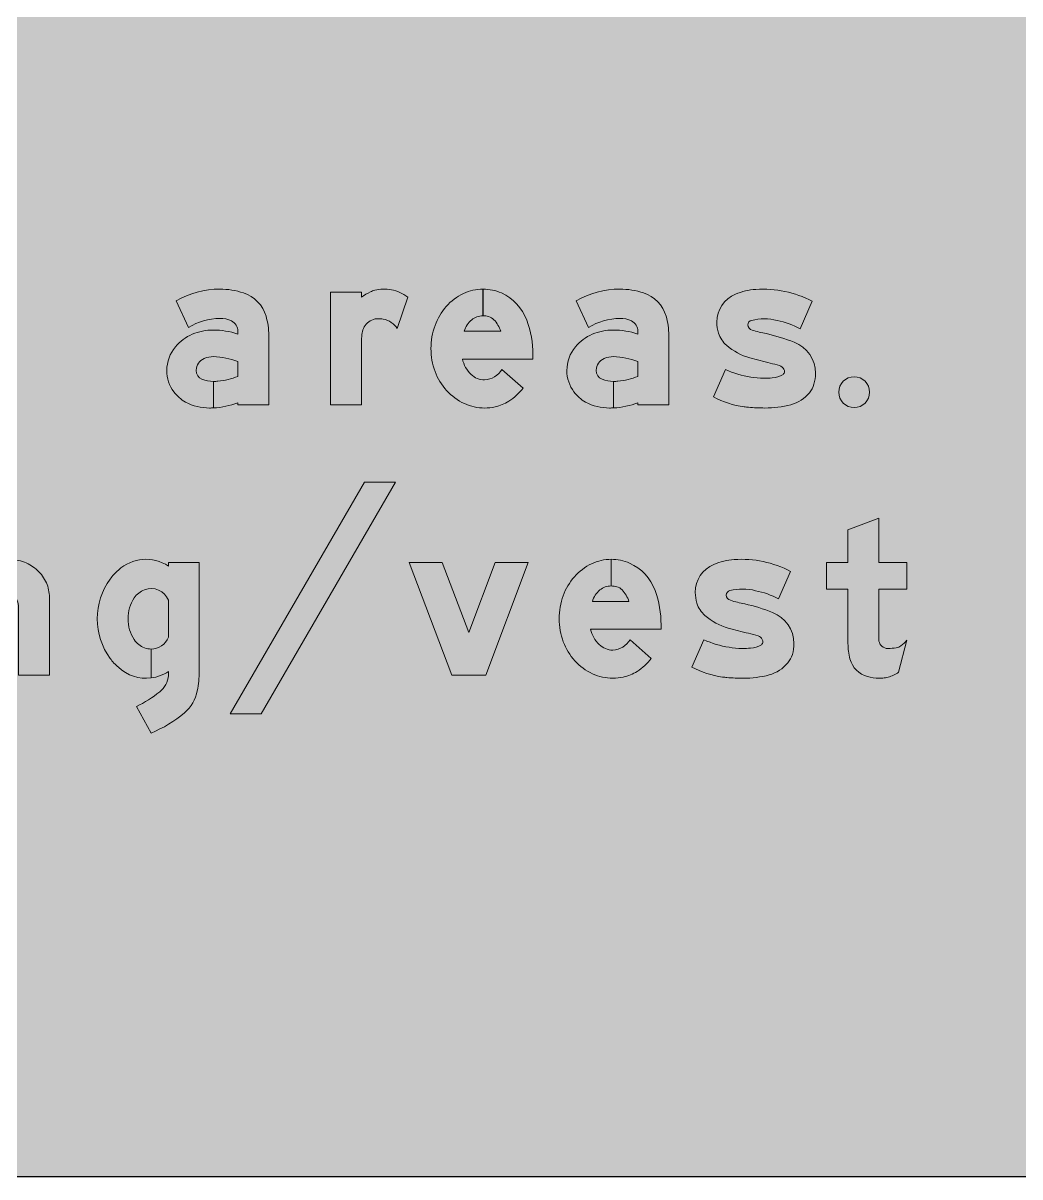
# Model space of a CAD drawing. Header units: millimetres. Extents: x 1969 to 2074, y 2991 to 3097.
# Drawn here: x 2035.32 to 2054.69, y 2996.85 to 3019.27 of the extents above; entities that cross this region are included whole.
import ezdxf

# ---------------------------------------------------------------- set-up
doc = ezdxf.new("R2010")
doc.units = ezdxf.units.MM
doc.layers.add('DIM', color=1, linetype='Continuous')
doc.layers.add('L18', color=4, linetype='Continuous')
doc.layers.add('GSCOLORFILL', color=7, linetype='Continuous', lineweight=0)
doc.layers.add('GSOUTLINE', color=7, linetype='Continuous', lineweight=0)
doc.layers.get('GSOUTLINE').off()

# ---------------------------------------------------------------- blocks, each defined once
blk = doc.blocks.new('*U400')
at = {"layer": 'GSCOLORFILL', "true_color": 0xf5f5f5, "transparency": 33554687}
blk.add_hatch(color=7, dxfattribs=at).paths.add_polyline_path([(-950.000000000005, -1000), (950.0000000000041, -1000, 0.414213562373095), (1050.000000000004, -900), (1050.000000000004, 900, 0.414213562373095), (950.0000000000041, 1000), (-950.000000000005, 1000, 0.414213562373095), (-1050.000000000005, 900), (-1050.000000000005, -900.0000000000005, 0.414213562373095)])
at = {"layer": 'GSCOLORFILL', "color": 7, "linetype": 'Continuous', "true_color": 0xf5f5f5, "transparency": 33554687}
for points in [[(-950.000000000005, -1000), (950.0000000000041, -1000, 0.414213562373095), (1050.000000000004, -900), (1050.000000000004, 900, 0.414213562373095), (950.0000000000041, 1000), (-950.000000000005, 1000, 0.414213562373095), (-1050.000000000005, 900), (-1050.000000000005, -900.0000000000005, 0.414213562373095), (-950.0000000000055, -1000)], [(-950.000000000005, -1000), (950.0000000000041, -1000, 0.414213562373095), (1050.000000000004, -900), (1050.000000000004, 900, 0.414213562373095), (950.0000000000041, 1000), (-950.000000000005, 1000, 0.414213562373095), (-1050.000000000005, 900), (-1050.000000000005, -900, 0.414213562373095), (-950.0000000000055, -1000)]]:
    blk.add_lwpolyline(points, format="xyb", close=True, dxfattribs=at).dxf.unprotected_set("ltscale", 0)
blk = doc.blocks.new('*U105')
at = {"layer": 'GSCOLORFILL', "linetype": 'Continuous'}
blk.add_hatch(color=0, dxfattribs=at).paths.add_polyline_path([(91.99999999999989, 95.44033577145203), (91.99999999999989, 91.75569963669679, 0.08100507043754805), (59.91953844420409, 96.98738914505502, 0.1014742160753828), (32.92684469106193, 91.45226904517564, 0.1197283995981818), (11.16861765178227, 75.33308504889472, 0.1754854121989099), (0, 44.49098118164371, 0.162185951185596), (9.198205530711505, 16.87991725761773, 0.09962377950152626), (24.24940108183667, 3.435786395090417, 0.1178281433564822), (55.36485303884586, -4.000000000000028, 0.01259221290035344), (60.50437854736413, -3.870543474057882), (60.50437854736418, 30.44590424709844, -0.09643868278043381), (45.49812347970108, 33.36744272502021, -0.3055685730968929), (38, 44.49098118164358, -0.01000308247268235), (38.01449229959674, 45.21530038588774, -0.2881603305628229), (48.24719211376062, 60.13617985242543, -0.1118126494378583), (60.80315011960487, 62.49690242181767, -0.08137338335513948), (92, 56.34782538492402), (92, 36.91597781560395, -0.0720389147267735), (66.20162791964776, 30.85371626019864, -0.03568194688239786), (60.51437854736417, 30.44590549709844), (60.51437854736406, -3.870038894188326, 0.07931235260569526), (92, 2.799999999999983), (92, 0), (132, 0), (132, 90.24413145539907, 0.07131460927379192), (128.4502155484503, 115.0057552505379, 0.247093300969659), (99.29227802593027, 145.1204166717226, 0.07943033779107565), (68.76995305164318, 150.0000000000001, 0.130157360885894), (12.03366872579696, 134.9761925316005), (28.09152440947727, 100.3138559626782, -0.1407932063417405), (68.76995305164307, 112.0000000000001, -0.127608200101516), (83.66512167935822, 108.8781984363012, -0.2849461240288968)])
at = {"layer": 'GSCOLORFILL', "color": 0}
blk.add_lwpolyline([(55.3648530388453, -4.000000000000014, 0.01259221290035482), (60.50437854736413, -3.870543474057854), (60.50437854736418, 30.44590424709844, -0.09643868278043409), (45.49812347970104, 33.36744272502022, -0.3055685730968945), (38, 44.49098118164369, -0.0100030824726959), (38.01449229959678, 45.21530038588883, -0.2881603305628071), (48.24719211376072, 60.13617985242547, -0.1084920170889828), (60.42376644223515, 62.50839828890307, -0.08234480440022278), (92, 56.34782538492404), (92, 36.91597781560394, -0.0720389147267738), (66.20162791964765, 30.8537162601986, -0.03568194688239714), (60.51437854736417, 30.44590549709845), (60.51437854736406, -3.870038894188326, 0.07931235260569527), (92, 2.799999999999986), (92, 0), (132, 0), (132, 90.24413145539917, 0.0713146092737911), (128.4502155484504, 115.0057552505377, 0.2470933009696595), (99.29227802593039, 145.1204166717225, 0.07943033779107607), (68.76995305164314, 150.0000000000001, 0.1301573608858939), (12.03366872579696, 134.9761925316005), (28.09152440947727, 100.3138559626782, -0.1407932063417409), (68.7699530516432, 112.0000000000001, -0.1276082001015154), (83.66512167935826, 108.8781984363012, -0.2849461240288967), (91.99999999999989, 95.44033577145198), (91.99999999999989, 91.7556996366968, 0.0810050704375488), (59.91953844420379, 96.98738914505503, 0.1014742160753588), (32.92684469106766, 91.45226904517807, 0.1197283995982114), (11.16861765178197, 75.33308504889436, 0.1754854121989074), (0, 44.49098118164371, 0.1621859511855917), (9.19820553071105, 16.87991725761833, 0.0996237795015298), (24.24940108183662, 3.435786395090425, 0.1178281433564803)], format="xyb", close=True, dxfattribs=at)
blk = doc.blocks.new('*U106')
at = {"layer": 'GSCOLORFILL', "linetype": 'Continuous'}
h = blk.add_hatch(color=0, dxfattribs=at)
edge = h.paths.add_edge_path()
edge.add_arc((62.34939213927608, 79.6854098176108), 32.00000000000017, 79.18246767352575, 93.8556250591469)
edge.add_arc((61.63370283579749, 90.30471540881575), 21.35660475137249, 93.85562505914676, 106.8366272197322)
edge.add_arc((61.24077079005933, 91.6031686651475), 19.99999999999997, 106.8366272197323, 158.1191728451246)
edge.add_arc((71.65289149145738, 87.4215696900377), 31.2204290242896, 158.1191728451244, 173.0836916735146)
edge.add_arc((124.7709534774721, 80.62591342850244), 84.77100697890104, 172.847292452201, 179.93562804887)
edge.add_line((40, 80.72115384615384), (40, 0))
edge.add_line((40, 0), (0, 0))
edge.add_line((0, 0), (0, 146))
edge.add_line((0, 146), (40, 146))
edge.add_line((40, 146), (40, 139.4741517586929))
edge.add_arc((80.20100428125309, 86.17638380713848), 66.75906540567411, 115.41999205079091, 127.02622125869931, ccw=False)
edge.add_arc((64.42216422748476, 119.3766412768664), 29.99999999999999, 103.83237165386458, 115.4199920507906, ccw=False)
edge.add_arc((69.56115049428412, 98.50534936501198), 51.49465063498803, 79.69148826116168, 103.83237165386458, ccw=False)
edge.add_arc((70.72335768463735, 104.8951663668707), 44.99999999999991, 64.9550848169091, 79.69148826116168, ccw=False)
edge.add_arc((66.12650663724236, 95.0573295974977), 55.8588246073303, 52.669442036432486, 64.95508481690922, ccw=False)
edge.add_line((100, 139.4734835723265), (86.44384074260017, 98.8029509025588))
edge.add_arc((63.19046988328277, 84.08717555524916), 27.51859917207702, 32.32746235299488, 79.18246767352575)
at = {"layer": 'GSCOLORFILL', "color": 0}
blk.add_lwpolyline([(68.35521238202534, 111.1167655505695, 0.06411134923532956), (60.19762973862049, 111.6129828317178, 0.05670095452127784), (55.44789640508208, 110.7458593422669, 0.2275732212208249), (42.68155049846757, 99.0567142756719, 0.06538798349459168), (40.6596501983656, 91.1811152222656, 0.03093856440725937), (40, 80.72115384615384), (40, 0), (0, 0), (0, 146), (40, 146), (40, 139.4741517586929, -0.05068506447739766), (51.54465506371872, 146.4722084002377, -0.05060365996564109), (57.24970115181003, 148.5066219398892, -0.1057257860161052), (78.77603464991518, 149.1687972739115, -0.06438845141651094), (89.77314480369034, 145.6640958440934, -0.05365763651898708), (100, 139.4734835723265), (86.44384074260017, 98.8029509025588, 0.2073403558268148)], format="xyb", close=True, dxfattribs=at)
blk = doc.blocks.new('*U107')
at = {"layer": 'GSCOLORFILL', "linetype": 'Continuous'}
h = blk.add_hatch(color=0, dxfattribs=at)
edge = h.paths.add_edge_path()
edge.add_arc((69.51094197863642, 58.93000642673971), 62.9300064267397, 245.3524198280531, 269.9999999999999, ccw=False)
edge.add_arc((72.63933568098416, 65.74804630435064), 70.43150727187609, 222.073813879283, 245.3524198280533, ccw=False)
edge.add_arc((77.51231266798086, 70.14707514339402), 76.99636518675396, 200.5021246928769, 222.0738138792829, ccw=False)
edge.add_arc((85.14194428798147, 73.00000000000018), 85.14194428798149, 180.0000037301732, 200.5021246928769, ccw=False)
edge.add_arc((87.76867725509986, 72.99998880735697), 87.76867725509987, 160.0694722126277, 179.9999963119301, ccw=False)
edge.add_arc((77.81888288118054, 76.60776129168887), 77.18499026133541, 138.8014776948188, 160.0694722126275, ccw=False)
edge.add_arc((71.47230434682477, 82.1634816811312), 68.75023548491123, 115.32243421330139, 138.8014776948188, ccw=False)
edge.add_arc((67.40488682021514, 90.7594570579587), 59.24052055675507, 90.00000000000011, 115.3224342133012, ccw=False)
edge.add_line((67.4048868202151, 149.9999776147138), (67.40488682021504, 115.5))
edge.add_arc((67.40488682021505, 92.3147617089057), 23.18523829109428, 90.00000000000004, 129.2085956193348)
edge.add_arc((73.06702104089976, 86.30983722453084), 31.42300914462551, 130.2868481129732, 163.077719365007)
edge.add_line((43.00461354202127, 95.45626598523268), (90.38549341939148, 95.45626598523268))
edge.add_arc((52.74761479171672, 83.17935105482259), 39.58955099265591, 18.06555415785629, 43.33061273274367)
edge.add_arc((70.63420727500568, 100.0528755045983), 14.99999999999996, 43.3306127327434, 74.23414554342109)
edge.add_arc((67.40488682021513, 88.6146850335641), 26.88531496643589, 74.23414554342149, 89.97868881919163)
edge.add_line((67.41488682021509, 115.4999981402486), (67.41488682021509, 149.9999767706969))
edge.add_arc((67.40488682021511, 90.75945705795863), 59.24052055675513, 66.24132462757171, 89.99032827881211, ccw=False)
edge.add_arc((65.90311263088859, 88.40713072376718), 61.99999999999999, 19.990107920803098, 65.8469214734098, ccw=False)
edge.add_arc((2.000000000000043, 65.16079346208295), 130, 0, 19.990107920803098, ccw=False)
edge.add_line((132, 65.16079346208295), (132, 59.45626598523268))
edge.add_line((132, 59.45626598523268), (40.72380685113512, 59.45626598523268))
edge.add_arc((79.1502063285293, 67.93769328603152), 39.35127425960962, 192.446693405701, 226.289291064396)
edge.add_arc((69.85773911993658, 58.38709549362954), 26.02674593399157, 226.5475580031422, 269.2365315043568)
edge.add_arc((67.56222244513611, 60.99956596297852), 28.70313368140413, 273.8929323668316, 328.2837947233499)
edge.add_line((91.97890056262634, 45.90997641125676), (119.3616618950978, 21.66751851973623))
edge.add_arc((60.72839463861946, 67.6041252104245), 74.48511168968331, 302.59103158947534, 321.9228496470552, ccw=False)
edge.add_arc((71.2238339754233, 51.18720312719249), 54.99999999999982, 282.4742802128862, 302.59103158947516, ccw=False)
edge.add_arc((69.51094197863644, 58.93000642673961), 62.9300064267396, 269.9999999999999, 282.47428021288624, ccw=False)
at = {"layer": 'GSCOLORFILL', "color": 0}
blk.add_lwpolyline([(69.51094197863631, -3.999999999999993, -0.1079619072312502), (43.2668823086612, 1.733546388479652, -0.1019228298705658), (20.35928353887792, 18.55277784863587, -0.09440319960942407), (5.392958702656699, 43.17970531249913, -0.08969677617579692), (1.70530256582424e-13, 72.99999445693578, -0.08718320545468168), (5.256761353426839, 102.9186191460794, -0.09306643867387995), (19.74243426452929, 127.4472030443272, -0.1028065678962481), (42.06701566231183, 144.3078609652724, -0.1109417910759313), (67.4048868202151, 149.9999776147138), (67.40488682021504, 115.5, 0.1727686174700961), (52.74844151225409, 110.2798357568904, 0.1440615427713923), (43.00461354202127, 95.45626598523268), (90.38549341939148, 95.45626598523268, 0.1106883683500328), (81.54530066298446, 110.3459819880077, 0.1356653380362669), (74.70980871751306, 114.4885768343512, 0.06880680822069957), (67.41488682021509, 115.4999981402486), (67.41488682021509, 149.9999767706969, -0.1039970857664943), (91.27202029761679, 144.9793723604305, -0.2028017523414576), (124.1677153237576, 109.6023205800086, -0.0874451709761443), (132, 65.16079346208295), (132, 59.45626598523268), (40.72380685113512, 59.45626598523268, 0.1487489359934952), (51.95778614312979, 39.49309678132271, 0.1884502669332367), (69.51094197863688, 32.36266013653999, 0.241883257341195), (91.97890056262634, 45.90997641125676), (119.3616618950978, 21.66751851973623, -0.08455159468045045), (100.8489740678881, 4.847683551545018, -0.08800200969828328), (83.10390755337193, -2.514415580091438, -0.05448312901681575)], format="xyb", close=True, dxfattribs=at)
blk = doc.blocks.new('*U108')
at = {"layer": 'GSCOLORFILL', "linetype": 'Continuous'}
blk.add_hatch(color=0, dxfattribs=at).paths.add_polyline_path([(91.99999999999989, 95.44033577145203), (91.99999999999989, 91.75569963669679, 0.08100507043754805), (59.91953844420409, 96.98738914505502, 0.1014742160753828), (32.92684469106193, 91.45226904517564, 0.1197283995981818), (11.16861765178227, 75.33308504889472, 0.1754854121989099), (0, 44.49098118164371, 0.162185951185596), (9.198205530711505, 16.87991725761773, 0.09962377950152626), (24.24940108183667, 3.435786395090417, 0.1178281433564822), (55.36485303884586, -4.000000000000028, 0.01259221290035344), (60.50437854736413, -3.870543474057882), (60.50437854736418, 30.44590424709844, -0.09643868278043381), (45.49812347970108, 33.36744272502021, -0.3055685730968929), (38, 44.49098118164358, -0.01000308247268235), (38.01449229959674, 45.21530038588774, -0.2881603305628229), (48.24719211376062, 60.13617985242543, -0.1118126494378583), (60.80315011960487, 62.49690242181767, -0.08137338335513948), (92, 56.34782538492402), (92, 36.91597781560395, -0.0720389147267735), (66.20162791964776, 30.85371626019864, -0.03568194688239786), (60.51437854736417, 30.44590549709844), (60.51437854736406, -3.870038894188326, 0.07931235260569526), (92, 2.799999999999983), (92, 0), (132, 0), (132, 90.24413145539907, 0.07131460927379192), (128.4502155484503, 115.0057552505379, 0.247093300969659), (99.29227802593027, 145.1204166717226, 0.07943033779107565), (68.76995305164318, 150.0000000000001, 0.130157360885894), (12.03366872579696, 134.9761925316005), (28.09152440947727, 100.3138559626782, -0.1407932063417405), (68.76995305164307, 112.0000000000001, -0.127608200101516), (83.66512167935822, 108.8781984363012, -0.2849461240288968)])
at = {"layer": 'GSCOLORFILL', "color": 0}
blk.add_lwpolyline([(55.3648530388453, -4.000000000000014, 0.01259221290035482), (60.50437854736413, -3.870543474057854), (60.50437854736418, 30.44590424709844, -0.09643868278043409), (45.49812347970104, 33.36744272502022, -0.3055685730968945), (38, 44.49098118164369, -0.0100030824726959), (38.01449229959678, 45.21530038588883, -0.2881603305628071), (48.24719211376072, 60.13617985242547, -0.1084920170889828), (60.42376644223515, 62.50839828890307, -0.08234480440022278), (92, 56.34782538492404), (92, 36.91597781560394, -0.0720389147267738), (66.20162791964765, 30.8537162601986, -0.03568194688239714), (60.51437854736417, 30.44590549709845), (60.51437854736406, -3.870038894188326, 0.07931235260569527), (92, 2.799999999999986), (92, 0), (132, 0), (132, 90.24413145539917, 0.0713146092737911), (128.4502155484504, 115.0057552505377, 0.2470933009696595), (99.29227802593039, 145.1204166717225, 0.07943033779107607), (68.76995305164314, 150.0000000000001, 0.1301573608858939), (12.03366872579696, 134.9761925316005), (28.09152440947727, 100.3138559626782, -0.1407932063417409), (68.7699530516432, 112.0000000000001, -0.1276082001015154), (83.66512167935826, 108.8781984363012, -0.2849461240288967), (91.99999999999989, 95.44033577145198), (91.99999999999989, 91.7556996366968, 0.0810050704375488), (59.91953844420379, 96.98738914505503, 0.1014742160753588), (32.92684469106766, 91.45226904517807, 0.1197283995982114), (11.16861765178197, 75.33308504889436, 0.1754854121989074), (0, 44.49098118164371, 0.1621859511855917), (9.19820553071105, 16.87991725761833, 0.0996237795015298), (24.24940108183662, 3.435786395090425, 0.1178281433564803)], format="xyb", close=True, dxfattribs=at)
blk = doc.blocks.new('*U109')
at = {"layer": 'GSCOLORFILL', "linetype": 'Continuous'}
h = blk.add_hatch(color=0, dxfattribs=at)
edge = h.paths.add_edge_path()
edge.add_arc((57.04809869947276, 119.8328805938402), 123.5321927724528, 242.4961932683436, 261.8694965575901)
edge.add_arc((53.71998100542415, 96.53722157130275), 100.0000000000024, 261.8694965575902, 265.1519738482694)
edge.add_arc((66.21862231920029, 241.6474585865565), 245.6474585865565, 265.107608171087, 270.0000000000001)
edge.add_arc((66.21862231920042, 131.9747102902726), 135.9747102902726, 270, 284.4435322635993)
edge.add_arc((87.2590612707279, 46.34088427169955), 47.80953013638941, 285.6226736631587, 320.3523653819187)
edge.add_arc((101.1805741564732, 35.22608435564997), 29.99999999999998, 319.7323865260209, 343.6226527274166)
edge.add_arc((81.80400426282898, 40.92059556639213), 50.19601244732598, 343.6226527274163, 359.9999999999994)
edge.add_arc((89.00001671015495, 40.92059556639154), 43.00000000000001, 1.893539531289907e-14, 69.18818315342611)
edge.add_arc((16.05241641888303, -138.5133822483264), 236.6861660067048, 68.11449460139696, 77.23401985654974)
edge.add_arc((94.51345069635283, 239.4277879376127), 149.4137513972377, 252.5527129735471, 259.9161950224817, ccw=False)
edge.add_arc((51.47063191465703, 103.6643462865297), 6.999999999999889, 179.9999999999987, 255.4747783885001, ccw=False)
edge.add_arc((50.47063191465716, 103.6643462865299), 6.000000000000028, 102.54264727027169, 179.9999999999999, ccw=False)
edge.add_arc((65.64780095031338, 42.10628842555992), 69.40000000000022, 89.99999999999989, 103.73705193554952, ccw=False)
edge.add_arc((65.64780095031372, 45.79820099565288), 65.70808742990727, 75.32981732184709, 90.00000000000023, ccw=False)
edge.add_arc((61.02696965695392, 2.524341248836961), 108.9348976843505, 61.960118961990474, 78.7448742602677, ccw=False)
edge.add_line((112.2357431799014, 98.6725260875295), (127.765396080293, 134.3226644606046))
edge.add_arc((64.10131200426957, 12.89460858794806), 137.105391412052, 62.33221629363134, 93.9600594258144)
edge.add_arc((60.58404460477583, 66.43598350916228), 83.44915727455098, 94.08965739914548, 112.8040930515216)
edge.add_arc((43.43278835085897, 107.2290521135412), 39.19715124941032, 112.8040930515213, 179.9999999999999)
edge.add_arc((51.05550185413682, 107.229052113541), 46.81986475268818, 179.9999999999997, 197.7033940085153)
edge.add_arc((39.79538488486676, 103.6347554354414), 34.99999999999996, 197.7033940085154, 228.9800530521989)
edge.add_arc((67.94885695159381, 135.9988574342928), 77.89583998016634, 228.9800530521987, 254.4046679698572)
edge.add_arc((180.6814777892678, 523.286242251045), 481.25292436943, 253.8732627195755, 257.1126817232802)
edge.add_arc((23.27666724641634, -155.9827217344985), 216.0210395275996, 73.25621887920119, 76.59824136527482, ccw=False)
edge.add_arc((82.13062099668643, 41.27101212237104), 10.18575544192083, 28.380935658022793, 70.61944541562929, ccw=False)
edge.add_arc((84.50556633552358, 43.06024042338811), 7.259455561422927, -6.821210263296962e-13, 24.864253273064094, ccw=False)
edge.add_arc((87.14026439805514, 43.06024042338805), 4.62475749889137, 305.9611071235292, 359.99999999999966, ccw=False)
edge.add_arc((75.22760905289778, 62.12064011164888), 27.09249869824658, 271.5940234921716, 302.6799450747393, ccw=False)
edge.add_arc((64.94135319761187, 148.6960069178715), 114.1922925204953, 270, 275.54791453290073, ccw=False)
edge.add_arc((64.9413531976119, 125.4779451809503), 90.97423078357409, 259.298160210608, 270, ccw=False)
edge.add_arc((65.77137398291288, 153.4567410203305), 118.7013581719851, 244.9593251638854, 261.41282890968307, ccw=False)
edge.add_line((15.52965290039157, 45.91241576539187), (5.684341886080801e-14, 10.2622773923169))
at = {"layer": 'GSCOLORFILL', "color": 0}
blk.add_lwpolyline([(5.684341886080801e-14, 10.2622773923169, 0.0847339050038457), (39.57715238664395, -2.457628793048443, 0.01432348851223868), (45.26867214772892, -3.105015349554833, 0.02135032962812063), (66.21862231920045, -4, 0.06310536671966191), (100.1342132484514, 0.2976259876374812, 0.1527075565803294), (124.071588358597, 15.83532705228083, 0.1046201662672657), (129.9633399784606, 26.76721967789148, 0.07158154296650225), (132.000016710155, 40.92059556639155, 0.3114087542038766), (104.2779062178993, 81.11494955036741, 0.03981245015694775), (68.35282961608164, 92.32207421006899, -0.03214031166382581), (49.71498880493823, 96.88808498170275, -0.3417662096246649), (44.47063191465713, 103.6643462865299, -0.3514561393354569), (49.16763444178665, 109.5211540847843, -0.06001108108311035), (65.64780095031347, 111.5062884255601, -0.06409831628663638), (82.28867201293883, 109.3641837535197, -0.07336853364636661), (112.2357431799014, 98.6725260875295), (127.765396080293, 134.3226644606046, 0.138885296741723), (54.63266828484393, 149.6726519295844, 0.0818391088294697), (28.24069999400078, 143.362376309172, 0.3018983132132873), (4.235637101448646, 107.2290521135412, 0.07739963479117314), (6.452863445709056, 92.99162318599028, 0.1373237408913014), (16.82412420338716, 77.22791573994759, 0.1113931483884311), (47.00723421257834, 60.97079386290355, 0.01413557325089771), (73.34554027579202, 54.15579799035581, -0.01458335771775569), (85.5106722244692, 50.87959514070334, -0.186415696591001), (91.09211770660357, 46.11262245786521, -0.1089184394422165), (91.76502189694651, 43.06024042338802, -0.240258249844662), (89.8560882572728, 39.31688862463122, -0.1364758940213938), (75.9812510998998, 35.03862561162538, -0.02421207337799446), (64.94135319761187, 34.5037143973762, -0.0467295542745229), (48.04760526388586, 36.08604427592016, -0.07191554887824611), (15.52965290039157, 45.91241576539187)], format="xyb", close=True, dxfattribs=at)
blk = doc.blocks.new('*U110')
at = {"layer": 'GSCOLORFILL', "linetype": 'Continuous'}
blk.add_hatch(color=0, dxfattribs=at).paths.add_polyline_path([(40, 16.5, 1), (0, 16.5, 1)])
at = {"layer": 'GSCOLORFILL', "color": 0}
blk.add_circle((20, 16.5), 20, dxfattribs=at)
blk = doc.blocks.new('*U82')
at = {"layer": 'GSOUTLINE', "color": 28, "true_color": 0x0a0a0a}
for name, p, xscale, yscale, zscale in [('*U105', (1142.4, 5.216995364367724e-15), 0.3, 0.3, 0.3), ('*U106', (1206, 5.216995364367724e-15), 0.3, 0.3, 0.3), ('*U107', (1245, 5.216995364367724e-15), 0.2999999999999995, 0.2999999999999995, 0.2999999999999995), ('*U108', (1297.799999999999, 5.216995364367724e-15), 0.3, 0.3, 0.3), ('*U109', (1354.799999999999, 5.216995364367724e-15), 0.2999999620223798, 0.3, 0.2999999620223798), ('*U110', (1403.399999999999, 5.216995364367724e-15), 0.3, 0.3, 0.3)]:
    blk.add_blockref(name, p, dxfattribs=dict(at, xscale=xscale, yscale=yscale, zscale=zscale))
blk = doc.blocks.new('*U78')
at = {"layer": 'GSOUTLINE'}
blk.add_blockref('*U82', (149, 0), dxfattribs=at)
blk = doc.blocks.new('*U138')
at = {"layer": 'GSCOLORFILL', "linetype": 'Continuous'}
h = blk.add_hatch(color=0, dxfattribs=at)
edge = h.paths.add_edge_path()
edge.add_line((92, 0), (132, 0))
edge.add_line((132, 0), (132, 100.8830320548367))
edge.add_arc((86.07534682756113, 100.8830320548367), 45.92465317243887, 0, 23.93171822373219)
edge.add_arc((82.82425516028829, 99.44019281717665), 49.48153131130479, 23.9317182237323, 46.97501240943514)
edge.add_arc((80.730439071099, 97.19681228199994), 52.55021540077338, 46.97501240943514, 68.86358468613743)
edge.add_arc((79.37453284269009, 93.68953779756492), 56.31046220243508, 68.86358468613724, 90)
edge.add_arc((79.37453284269016, 69.99478146240604), 80.00521853759396, 90.00000000000006, 102.6042796135857)
edge.add_arc((78.69265252470947, 78.028513876337), 72.02451076747664, 103.4695365311017, 122.4942570075609)
edge.add_line((40, 138.7772487758923), (40, 146))
edge.add_line((40, 146), (0, 146))
edge.add_line((0, 146), (0, 0))
edge.add_line((0, 0), (40, 0))
edge.add_line((40, 0), (40, 87.71753286589909))
edge.add_arc((60.83417894850335, 87.71753286589907), 20.83417894850335, 154.5282720028093, 180, ccw=False)
edge.add_arc((64.03048830144326, 86.19490705822675), 24.37462847220524, 131.0076349936261, 154.5282720028095, ccw=False)
edge.add_arc((66.09710507856303, 83.81817613339857), 27.52419269484106, 109.80736038530819, 131.0076349936261, ccw=False)
edge.add_arc((67.43949500252651, 80.09104704004271), 31.48569518587881, 89.99999999999989, 109.80736038530819, ccw=False)
edge.add_arc((67.43949500252654, 86.30962031839455), 25.26712190752697, 68.08082655396481, 90, ccw=False)
edge.add_arc((67.71532962649242, 86.9951175565081), 24.52820973193388, 45.82979570204179, 68.0808265539651, ccw=False)
edge.add_arc((68.14207601105291, 87.43440733147506), 23.91576546252974, 23.092845889367595, 45.82979570204168, ccw=False)
edge.add_arc((68.80608426861333, 87.7175328658991), 23.19391573138667, 0, 23.092845889368277, ccw=False)
edge.add_line((92, 87.7175328658991), (92, 0))
at = {"layer": 'GSCOLORFILL', "color": 0}
blk.add_lwpolyline([(92, 0), (132, 0), (132, 100.8830320548367, 0.1048030179721755), (128.0518361595565, 119.5122594239381, 0.1008855307406956), (116.5863575327339, 135.6139731601839, 0.09579836817007248), (99.67950495013713, 146.2116879931507, 0.09248737428302214), (79.37453284269009, 150, 0.05505205982243612), (61.91610325133973, 148.0719114650645, 0.0832022013956986), (40, 138.7772487758923), (40, 146), (0, 146), (0, 0), (40, 0), (40, 87.71753286589909, -0.1116012735434615), (42.02513207801013, 96.67759805996153, -0.102989975481698), (48.03684201390564, 104.5885415981205, -0.09276840372104511), (56.77029056251172, 109.7139617844638, -0.08664174293623028), (67.43949500252654, 111.5767422259215, -0.09593311806680128), (76.87166745856348, 109.7502169884754, -0.09739464939670303), (84.80639463560613, 104.5885415981205, -0.09953542793436854), (90.14148262972458, 96.81470296034922, -0.1011039461656413), (92, 87.7175328658991)], format="xyb", close=True, dxfattribs=at)
blk = doc.blocks.new('*U139')
at = {"layer": 'GSCOLORFILL', "linetype": 'Continuous'}
h = blk.add_hatch(color=0, dxfattribs=at)
edge = h.paths.add_edge_path()
edge.add_line((92, 96.96907101081621), (92, 49.03092898918375))
edge.add_arc((69.65954803735139, 57.80043331409183), 23.99999999999983, 270.02387324215454, 338.5680439191352, ccw=False)
edge.add_line((69.66954803735138, 33.80043539742543), (69.66954803735138, -3.573189769877047))
edge.add_arc((62.99742505622353, 48.36448062052192), 52.36448062052196, 277.3203537392904, 303.63220885031)
edge.add_line((92.00000000000045, 4.765289374724446), (92, -0.5961538461539373))
edge.add_arc((61.57602362323368, 2.106248939403532), 30.54376072767438, 308.9309891776315, 354.9240369506624, ccw=False)
edge.add_arc((-13.71930590193001, 95.31756979823027), 150.3675354326558, 295.3190077031434, 308.9309891776316, ccw=False)
edge.add_line((50.58653846153834, -40.60576923076935), (69.5288461538463, -74.99999999999996))
edge.add_arc((10.2407554963178, 71.58986519008066), 158.1254763479349, 292.0208095466113, 310.504011416393)
edge.add_arc((80.46839128262309, -10.62447545274072), 50.00000000000007, 310.5040114163928, 348.7704622094159)
edge.add_arc((1.999999999999147, 4.954727656441462), 130.0000000000009, 348.7704622094162, 360)
edge.add_line((132, 4.954727656441493), (132, 146))
edge.add_line((132, 146), (92, 146))
edge.add_line((92, 146), (92, 141.2347106252758))
edge.add_arc((62.9974250562235, 97.63551937947835), 52.36448062052173, 56.36779114969037, 133.0636710014207)
edge.add_arc((68.29529853806469, 87.61571220766152), 63.37203257652439, 130.3765255821875, 144.5892179022557)
edge.add_arc((87.4820643758033, 73.00000000000048), 87.48206437580325, 144.0687898610058, 180.0000000000003)
edge.add_arc((87.48206437580485, 72.99999999999996), 87.4820643758048, 180, 215.9312101389945)
edge.add_arc((68.29529853806235, 58.38428779233616), 63.37203257652117, 215.4107820977447, 229.6234744178129)
edge.add_arc((62.99742505622349, 48.3644806205219), 52.36448062052195, 226.9363289985797, 277.3093222334741)
edge.add_line((69.65954803735139, -3.574473431724343), (69.65954803735139, 33.800433314092))
edge.add_arc((69.65954803735127, 57.80043331409189), 23.99999999999989, 249.1324274170193, 270.0000000000002, ccw=False)
edge.add_arc((71.08438489733498, 61.53805821801588), 28.00000000000002, 213.8535021597678, 249.1324274170193, ccw=False)
edge.add_arc((86.19322017684689, 71.67298584493246), 46.19323120026405, 178.3538113664254, 213.8535021597679, ccw=False)
edge.add_arc((86.19322017684811, 74.3270141550671), 46.19323120026529, 146.1464978402325, 181.646188633575, ccw=False)
edge.add_arc((71.08438489733494, 84.46194178198411), 27.99999999999998, 110.8675725829807, 146.1464978402321, ccw=False)
edge.add_arc((69.65954803735136, 88.19956668590815), 23.99999999999984, 21.43195608086461, 110.8675725829809, ccw=False)
at = {"layer": 'GSCOLORFILL', "color": 0}
blk.add_lwpolyline([(92, 96.96907101081621), (92, 49.03092898918375, -0.3083289023896013), (69.66954803735138, 33.80043539742543), (69.66954803735138, -3.573189769877047, 0.1153142115089289), (92.00000000000045, 4.765289374724446), (92, -0.5961538461539369, -0.203420709161922), (80.76923076923072, -21.65384615384625, -0.05946341080105919), (50.58653846153834, -40.60576923076935), (69.5288461538463, -74.99999999999996, 0.08082348706582156), (112.9434555127777, -48.64250016796412, 0.1685380103300383), (129.5111358342626, -20.36147739597986, 0.04903735144977058), (132, 4.954727656441493), (132, 146), (92, 146), (92, 141.2347106252758, 0.3477275210567068), (27.24239900127043, 135.8927663069119, 0.062094190308422), (16.64590247195298, 124.3356577262212, 0.1580767730378813), (5.684341886080801e-14, 72.99999999999999, 0.1580767730378813), (16.64590247195355, 21.66434227377793, 0.062094190308422), (27.24239900127054, 10.10723369308794, 0.2234027591822664), (69.65954803735139, -3.574473431724343), (69.65954803735139, 33.800433314092, -0.09130442022594537), (61.11052687744944, 35.37468389054875, -0.1551608275100334), (47.83137485367683, 45.94006078534734, -0.1561474372907168), (40.01905378314467, 72.9999999999996, -0.1561474372907167), (47.83137485367683, 100.0599392146526, -0.1551608275100335), (61.11052687744944, 110.6253161094512, -0.4113313956635899)], format="xyb", close=True, dxfattribs=at)
blk = doc.blocks.new('*U140')
at = {"layer": 'GSCOLORFILL', "linetype": 'Continuous'}
blk.add_hatch(color=0, dxfattribs=at).paths.add_polyline_path([(0, -50), (40, -50), (214, 249.9999999999999), (174, 249.9999999999999)])
at = {"layer": 'GSCOLORFILL', "color": 0}
blk.add_lwpolyline([(0, -50), (40, -50), (214, 249.9999999999999), (174, 249.9999999999999)], close=True, dxfattribs=at)
blk = doc.blocks.new('*U141')
at = {"layer": 'GSCOLORFILL', "linetype": 'Continuous'}
blk.add_hatch(color=0, dxfattribs=at).paths.add_polyline_path([(42.74411638848363, 146), (-5.684341886080801e-14, 146), (55, 0), (99, 0), (154, 146), (111.2558836115163, 146), (77, 55.0661998676112)])
at = {"layer": 'GSCOLORFILL', "color": 0}
blk.add_lwpolyline([(42.74411638848363, 146), (-5.684341886080801e-14, 146), (55, 0), (99, 0), (154, 146), (111.2558836115163, 146), (77, 55.0661998676112)], close=True, dxfattribs=at)
blk = doc.blocks.new('*U142')
at = {"layer": 'GSCOLORFILL', "linetype": 'Continuous'}
h = blk.add_hatch(color=0, dxfattribs=at)
edge = h.paths.add_edge_path()
edge.add_arc((69.51094197863642, 58.93000642673971), 62.9300064267397, 245.3524198280531, 269.9999999999999, ccw=False)
edge.add_arc((72.63933568098416, 65.74804630435064), 70.43150727187609, 222.073813879283, 245.3524198280533, ccw=False)
edge.add_arc((77.51231266798086, 70.14707514339402), 76.99636518675396, 200.5021246928769, 222.0738138792829, ccw=False)
edge.add_arc((85.14194428798147, 73.00000000000018), 85.14194428798149, 180.0000037301732, 200.5021246928769, ccw=False)
edge.add_arc((87.76867725509986, 72.99998880735697), 87.76867725509987, 160.0694722126277, 179.9999963119301, ccw=False)
edge.add_arc((77.81888288118054, 76.60776129168887), 77.18499026133541, 138.8014776948188, 160.0694722126275, ccw=False)
edge.add_arc((71.47230434682477, 82.1634816811312), 68.75023548491123, 115.32243421330139, 138.8014776948188, ccw=False)
edge.add_arc((67.40488682021514, 90.7594570579587), 59.24052055675507, 90.00000000000011, 115.3224342133012, ccw=False)
edge.add_line((67.4048868202151, 149.9999776147138), (67.40488682021504, 115.5))
edge.add_arc((67.40488682021505, 92.3147617089057), 23.18523829109428, 90.00000000000004, 129.2085956193348)
edge.add_arc((73.06702104089976, 86.30983722453084), 31.42300914462551, 130.2868481129732, 163.077719365007)
edge.add_line((43.00461354202127, 95.45626598523268), (90.38549341939148, 95.45626598523268))
edge.add_arc((52.74761479171672, 83.17935105482259), 39.58955099265591, 18.06555415785629, 43.33061273274367)
edge.add_arc((70.63420727500568, 100.0528755045983), 14.99999999999996, 43.3306127327434, 74.23414554342109)
edge.add_arc((67.40488682021513, 88.6146850335641), 26.88531496643589, 74.23414554342149, 89.97868881919163)
edge.add_line((67.41488682021509, 115.4999981402486), (67.41488682021509, 149.9999767706969))
edge.add_arc((67.40488682021511, 90.75945705795863), 59.24052055675513, 66.24132462757171, 89.99032827881211, ccw=False)
edge.add_arc((65.90311263088859, 88.40713072376718), 61.99999999999999, 19.990107920803098, 65.8469214734098, ccw=False)
edge.add_arc((2.000000000000043, 65.16079346208295), 130, 0, 19.990107920803098, ccw=False)
edge.add_line((132, 65.16079346208295), (132, 59.45626598523268))
edge.add_line((132, 59.45626598523268), (40.72380685113512, 59.45626598523268))
edge.add_arc((79.1502063285293, 67.93769328603152), 39.35127425960962, 192.446693405701, 226.289291064396)
edge.add_arc((69.85773911993658, 58.38709549362954), 26.02674593399157, 226.5475580031422, 269.2365315043568)
edge.add_arc((67.56222244513611, 60.99956596297852), 28.70313368140413, 273.8929323668316, 328.2837947233499)
edge.add_line((91.97890056262634, 45.90997641125676), (119.3616618950978, 21.66751851973623))
edge.add_arc((60.72839463861946, 67.6041252104245), 74.48511168968331, 302.59103158947534, 321.9228496470552, ccw=False)
edge.add_arc((71.2238339754233, 51.18720312719249), 54.99999999999982, 282.4742802128862, 302.59103158947516, ccw=False)
edge.add_arc((69.51094197863644, 58.93000642673961), 62.9300064267396, 269.9999999999999, 282.47428021288624, ccw=False)
at = {"layer": 'GSCOLORFILL', "color": 0}
blk.add_lwpolyline([(69.51094197863631, -3.999999999999993, -0.1079619072312502), (43.2668823086612, 1.733546388479652, -0.1019228298705658), (20.35928353887792, 18.55277784863587, -0.09440319960942407), (5.392958702656699, 43.17970531249913, -0.08969677617579692), (1.70530256582424e-13, 72.99999445693578, -0.08718320545468168), (5.256761353426839, 102.9186191460794, -0.09306643867387995), (19.74243426452929, 127.4472030443272, -0.1028065678962481), (42.06701566231183, 144.3078609652724, -0.1109417910759313), (67.4048868202151, 149.9999776147138), (67.40488682021504, 115.5, 0.1727686174700961), (52.74844151225409, 110.2798357568904, 0.1440615427713923), (43.00461354202127, 95.45626598523268), (90.38549341939148, 95.45626598523268, 0.1106883683500328), (81.54530066298446, 110.3459819880077, 0.1356653380362669), (74.70980871751306, 114.4885768343512, 0.06880680822069957), (67.41488682021509, 115.4999981402486), (67.41488682021509, 149.9999767706969, -0.1039970857664943), (91.27202029761679, 144.9793723604305, -0.2028017523414576), (124.1677153237576, 109.6023205800086, -0.0874451709761443), (132, 65.16079346208295), (132, 59.45626598523268), (40.72380685113512, 59.45626598523268, 0.1487489359934952), (51.95778614312979, 39.49309678132271, 0.1884502669332367), (69.51094197863688, 32.36266013653999, 0.241883257341195), (91.97890056262634, 45.90997641125676), (119.3616618950978, 21.66751851973623, -0.08455159468045045), (100.8489740678881, 4.847683551545018, -0.08800200969828328), (83.10390755337193, -2.514415580091438, -0.05448312901681575)], format="xyb", close=True, dxfattribs=at)
blk = doc.blocks.new('*U143')
at = {"layer": 'GSCOLORFILL', "linetype": 'Continuous'}
h = blk.add_hatch(color=0, dxfattribs=at)
edge = h.paths.add_edge_path()
edge.add_arc((57.04809869947276, 119.8328805938402), 123.5321927724528, 242.4961932683436, 261.8694965575901)
edge.add_arc((53.71998100542415, 96.53722157130275), 100.0000000000024, 261.8694965575902, 265.1519738482694)
edge.add_arc((66.21862231920029, 241.6474585865565), 245.6474585865565, 265.107608171087, 270.0000000000001)
edge.add_arc((66.21862231920042, 131.9747102902726), 135.9747102902726, 270, 284.4435322635993)
edge.add_arc((87.2590612707279, 46.34088427169955), 47.80953013638941, 285.6226736631587, 320.3523653819187)
edge.add_arc((101.1805741564732, 35.22608435564997), 29.99999999999998, 319.7323865260209, 343.6226527274166)
edge.add_arc((81.80400426282898, 40.92059556639213), 50.19601244732598, 343.6226527274163, 359.9999999999994)
edge.add_arc((89.00001671015495, 40.92059556639154), 43.00000000000001, 1.893539531289907e-14, 69.18818315342611)
edge.add_arc((16.05241641888303, -138.5133822483264), 236.6861660067048, 68.11449460139696, 77.23401985654974)
edge.add_arc((94.51345069635283, 239.4277879376127), 149.4137513972377, 252.5527129735471, 259.9161950224817, ccw=False)
edge.add_arc((51.47063191465703, 103.6643462865297), 6.999999999999889, 179.9999999999987, 255.4747783885001, ccw=False)
edge.add_arc((50.47063191465716, 103.6643462865299), 6.000000000000028, 102.54264727027169, 179.9999999999999, ccw=False)
edge.add_arc((65.64780095031338, 42.10628842555992), 69.40000000000022, 89.99999999999989, 103.73705193554952, ccw=False)
edge.add_arc((65.64780095031372, 45.79820099565288), 65.70808742990727, 75.32981732184709, 90.00000000000023, ccw=False)
edge.add_arc((61.02696965695392, 2.524341248836961), 108.9348976843505, 61.960118961990474, 78.7448742602677, ccw=False)
edge.add_line((112.2357431799014, 98.6725260875295), (127.765396080293, 134.3226644606046))
edge.add_arc((64.10131200426957, 12.89460858794806), 137.105391412052, 62.33221629363134, 93.9600594258144)
edge.add_arc((60.58404460477583, 66.43598350916228), 83.44915727455098, 94.08965739914548, 112.8040930515216)
edge.add_arc((43.43278835085897, 107.2290521135412), 39.19715124941032, 112.8040930515213, 179.9999999999999)
edge.add_arc((51.05550185413682, 107.229052113541), 46.81986475268818, 179.9999999999997, 197.7033940085153)
edge.add_arc((39.79538488486676, 103.6347554354414), 34.99999999999996, 197.7033940085154, 228.9800530521989)
edge.add_arc((67.94885695159381, 135.9988574342928), 77.89583998016634, 228.9800530521987, 254.4046679698572)
edge.add_arc((180.6814777892678, 523.286242251045), 481.25292436943, 253.8732627195755, 257.1126817232802)
edge.add_arc((23.27666724641634, -155.9827217344985), 216.0210395275996, 73.25621887920119, 76.59824136527482, ccw=False)
edge.add_arc((82.13062099668643, 41.27101212237104), 10.18575544192083, 28.380935658022793, 70.61944541562929, ccw=False)
edge.add_arc((84.50556633552358, 43.06024042338811), 7.259455561422927, -6.821210263296962e-13, 24.864253273064094, ccw=False)
edge.add_arc((87.14026439805514, 43.06024042338805), 4.62475749889137, 305.9611071235292, 359.99999999999966, ccw=False)
edge.add_arc((75.22760905289778, 62.12064011164888), 27.09249869824658, 271.5940234921716, 302.6799450747393, ccw=False)
edge.add_arc((64.94135319761187, 148.6960069178715), 114.1922925204953, 270, 275.54791453290073, ccw=False)
edge.add_arc((64.9413531976119, 125.4779451809503), 90.97423078357409, 259.298160210608, 270, ccw=False)
edge.add_arc((65.77137398291288, 153.4567410203305), 118.7013581719851, 244.9593251638854, 261.41282890968307, ccw=False)
edge.add_line((15.52965290039157, 45.91241576539187), (5.684341886080801e-14, 10.2622773923169))
at = {"layer": 'GSCOLORFILL', "color": 0}
blk.add_lwpolyline([(5.684341886080801e-14, 10.2622773923169, 0.0847339050038457), (39.57715238664395, -2.457628793048443, 0.01432348851223868), (45.26867214772892, -3.105015349554833, 0.02135032962812063), (66.21862231920045, -4, 0.06310536671966191), (100.1342132484514, 0.2976259876374812, 0.1527075565803294), (124.071588358597, 15.83532705228083, 0.1046201662672657), (129.9633399784606, 26.76721967789148, 0.07158154296650225), (132.000016710155, 40.92059556639155, 0.3114087542038766), (104.2779062178993, 81.11494955036741, 0.03981245015694775), (68.35282961608164, 92.32207421006899, -0.03214031166382581), (49.71498880493823, 96.88808498170275, -0.3417662096246649), (44.47063191465713, 103.6643462865299, -0.3514561393354569), (49.16763444178665, 109.5211540847843, -0.06001108108311035), (65.64780095031347, 111.5062884255601, -0.06409831628663638), (82.28867201293883, 109.3641837535197, -0.07336853364636661), (112.2357431799014, 98.6725260875295), (127.765396080293, 134.3226644606046, 0.138885296741723), (54.63266828484393, 149.6726519295844, 0.0818391088294697), (28.24069999400078, 143.362376309172, 0.3018983132132873), (4.235637101448646, 107.2290521135412, 0.07739963479117314), (6.452863445709056, 92.99162318599028, 0.1373237408913014), (16.82412420338716, 77.22791573994759, 0.1113931483884311), (47.00723421257834, 60.97079386290355, 0.01413557325089771), (73.34554027579202, 54.15579799035581, -0.01458335771775569), (85.5106722244692, 50.87959514070334, -0.186415696591001), (91.09211770660357, 46.11262245786521, -0.1089184394422165), (91.76502189694651, 43.06024042338802, -0.240258249844662), (89.8560882572728, 39.31688862463122, -0.1364758940213938), (75.9812510998998, 35.03862561162538, -0.02421207337799446), (64.94135319761187, 34.5037143973762, -0.0467295542745229), (48.04760526388586, 36.08604427592016, -0.07191554887824611), (15.52965290039157, 45.91241576539187)], format="xyb", close=True, dxfattribs=at)
blk = doc.blocks.new('*U144')
at = {"layer": 'GSCOLORFILL', "linetype": 'Continuous'}
h = blk.add_hatch(color=0, dxfattribs=at)
edge = h.paths.add_edge_path()
edge.add_line((68, 52.99999999999999), (68, 111.5))
edge.add_line((68, 111.5), (104, 111.5))
edge.add_line((104, 111.5), (104, 146))
edge.add_line((104, 146), (68, 146))
edge.add_line((68, 146), (68, 203.5))
edge.add_line((68, 203.5), (28, 188.3275862068966))
edge.add_line((28, 188.3275862068966), (28, 146))
edge.add_line((28, 146), (0, 146))
edge.add_line((0, 146), (0, 111.5))
edge.add_line((0, 111.5), (28, 111.5))
edge.add_line((28, 111.5), (28, 40.91222565779496))
edge.add_arc((105.6119728999063, 40.91222565779493), 77.61197289990635, 180, 194.8912891711784)
edge.add_arc((62.01507835894704, 29.31908607844212), 32.50000000000001, 194.8912891711785, 254.4117455588816)
edge.add_arc((67.99911414585435, 50.76846925067384), 54.76846925067381, 254.4117455588815, 269.9999999999999)
edge.add_arc((67.99911414585436, 74.87738403534384), 78.87738403534381, 269.9999999999999, 273.6750444684201)
edge.add_arc((70.97179565274702, 28.59536901200752), 32.50000000000014, 273.67504446842, 286.3959137774562)
edge.add_arc((66.71438502593762, 43.06461917661871), 47.58259744113641, 286.3959137774563, 304.2199766953885)
edge.add_line((93.47349185111375, 3.71930457419046), (104, 45.1230310198386))
edge.add_arc((77.67322203170404, 64.75520438853695), 32.84085061886464, 305.21886260935764, 323.28769341919633, ccw=False)
edge.add_arc((87.96206379437113, 50.18003077079084), 14.99999999999994, 279.6926749307471, 305.2188626093572, ccw=False)
edge.add_arc((79.85242513620081, 97.65991957089153), 63.16747948186632, 269.99999999999966, 279.6926749307471, ccw=False)
edge.add_arc((79.85242513620055, 46.53467689908869), 12.04223681006348, 227.9583906473345, 269.9999999999998, ccw=False)
edge.add_arc((79.48930534835361, 46.13198001821947), 11.50000000000001, 189.7433781117018, 227.9583906473347, ccw=False)
edge.add_arc((318.3927246100371, 53.0000000000004), 250.3927246100371, 180.0000000000001, 182.0173209917217, ccw=False)
at = {"layer": 'GSCOLORFILL', "color": 0}
blk.add_lwpolyline([(68, 52.99999999999999), (68, 111.5), (104, 111.5), (104, 146), (68, 146), (68, 203.5), (28, 188.3275862068966), (28, 146), (0, 146), (0, 111.5), (28, 111.5), (28, 40.91222565779496, 0.06506709937490147), (30.6065856351868, 20.96704532054943, 0.2657078142419267), (53.28160140167478, -1.985488351452229, 0.06812167302049194), (67.99911414585432, -3.999999999999972, 0.01603678109164125), (73.0549694018394, -3.837798997471623, 0.05556233446018888), (80.14566944413548, -2.582989502508358, 0.07792932807971858), (93.47349185111375, 3.71930457419046), (104, 45.1230310198386, -0.07900390527946087), (96.61258330922055, 37.92570450929414, -0.1118418647005845), (90.48751418498892, 35.39415574343697, -0.04231750593531342), (79.85242513620051, 34.49244008902522, -0.1855268428217181), (71.78809900688339, 37.59140504424383, -0.1683072020374533), (68.15518566276643, 44.18577063770942, -0.008802450680383007)], format="xyb", close=True, dxfattribs=at)
blk = doc.blocks.new('*U115')
at = {"layer": 'GSOUTLINE', "color": 28, "true_color": 0x0a0a0a}
for name, p, xscale, yscale, zscale in [('*U140', (1167, 2.130885430516394e-15), 0.3, 0.3, 0.3), ('*U144', (1398.6, 2.130885430516394e-15), 0.3, 0.3, 0.3), ('*U138', (1057.2, 2.130885430516394e-15), 0.2999999999999995, 0.2999999999999995, 0.2999999999999995), ('*U139', (1115.4, 2.130885430516394e-15), 0.2999999999999995, 0.2999999999999995, 0.2999999999999995), ('*U142', (1294.8, 2.130885430516394e-15), 0.3, 0.3, 0.3), ('*U143', (1346.4, 2.130885430516394e-15), 0.2999999620223798, 0.3, 0.2999999620223798), ('*U141', (1236.6, 2.130885430516394e-15), 0.3, 0.3, 0.3)]:
    blk.add_blockref(name, p, dxfattribs=dict(at, xscale=xscale, yscale=yscale, zscale=zscale))
blk = doc.blocks.new('*U111')
at = {"layer": 'GSOUTLINE'}
blk.add_blockref('*U115', (149, 0), dxfattribs=at)

msp = doc.modelspace()

# ---------------------------------------------------------------- linework, layer by layer
at = {"layer": 'L18'}
msp.add_lwpolyline([(1974.046129431853, 3096.850439407066), (2069.046129431853, 3096.850439407066, -0.414213562373095), (2074.046129431853, 3091.850439407066), (2074.046129431853, 3001.850439407066, -0.414213562373095), (2069.046129431853, 2996.850439407066), (1974.046129431853, 2996.850439407066, -0.414213562373095), (1969.046129431853, 3001.850439407066), (1969.046129431853, 3091.850439407066, -0.414213562373095)], format="xyb", close=True, dxfattribs=at)

# ---------------------------------------------------------------- block references
at = {"xscale": 0.05, "yscale": 0.05, "zscale": 0.05}
for name, p in [('*U78', (1973.546129431854, 3011.850439407066)), ('*U111', (1973.546129431854, 3006.600439407066))]:
    msp.add_blockref(name, p, dxfattribs=at)
at = {"layer": 'DIM', "xscale": 0.05, "yscale": 0.05, "zscale": 0.05}
msp.add_blockref('*U400', (2021.546129431853, 3046.850439407066), dxfattribs=at)

doc.saveas('drawing.dxf')
